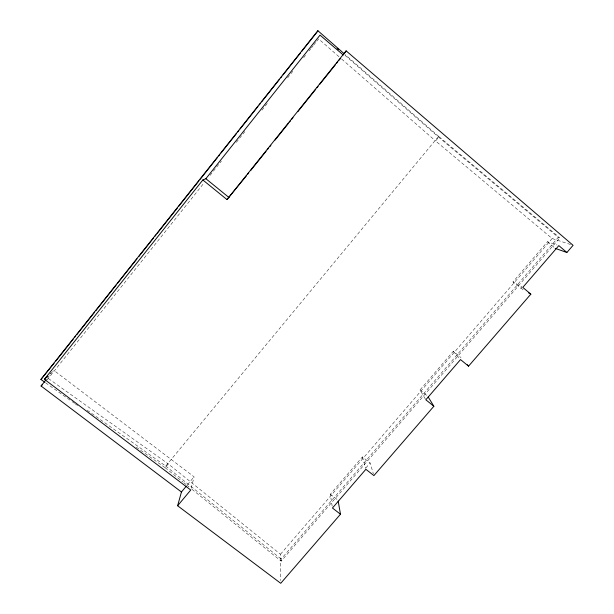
<?xml version="1.0" encoding="UTF-8"?>
<svg xmlns="http://www.w3.org/2000/svg" width="614" height="614" viewBox="0 0 614 614"><rect width="100%" height="100%" fill="white"/><g stroke="black" fill="none" stroke-linecap="round" stroke-linejoin="round"><path stroke-width="0.46" stroke-dasharray="3.07 2.3" d="M191.2 488.268L194.085 476.832L53.633 370.196M47.355 378.101L52.497 371.631M47.109 379.928L204.094 182.872M210.057 175.374L221.385 161.129M236.298 142.379L245.239 131.135M261.94 110.136L268.495 101.886M287.582 77.894L293.546 70.395M303.684 57.647L305.473 55.398M309.049 50.901L310.837 48.652M311.436 47.9L313.224 45.651M313.815 44.899L316.202 41.898M316.801 41.153L318.589 38.897L340.977 58.43M87.234 410.275L165.719 466.08L438.212 136.807L345.068 55.36M136.239 447.169L165.143 467.707L168.282 463.915L280.468 554.258L280.705 580.552M570.536 244.495L552.155 238.539L435.587 140.974L439.087 136.738L345.283 54.684M187.462 484.776L194.085 476.832M332.174 506.189L330.317 494.239L362.421 456.916L370.142 462.987L373.366 473.793M425.349 398.977L419.999 389.99L453.286 351.292L461.014 357.624M523.059 289.724L512.982 281.887L547.511 241.747L557.09 245.024M280.468 554.258L552.155 238.539M281.197 561.127L281.174 559.032L558.272 237.342L559.791 237.818L281.197 561.127L191.929 489.266M365.821 467.998L370.142 462.987M520.726 288.396L521.954 286.961L512.982 281.887M49.688 374.103L51 372.798M48.46 378.577L168.282 463.915M45.605 382.783L71.385 401.103M72.168 401.656L74.517 403.321M75.292 403.874L77.64 405.539M330.317 494.239L338.03 500.218M419.999 389.99L427.728 396.222M165.719 466.08L281.174 559.032M165.143 467.707L183.003 482.082M183.739 482.681L185.973 484.477M186.717 485.075L188.951 486.871M439.087 136.738L559.791 237.818M438.212 136.807L558.272 237.342M547.511 241.747L555.256 248.355M341.699 59.059L435.587 140.974M453.286 351.292L459.318 358.2M362.421 456.916L365.629 468.413"/><path stroke-width="0.92" d="M338.199 501.154L340.478 514.225L280.736 583.3L177.623 505.752L181.445 491.991L186.265 486.219M317.63 31.368L317.86 30.7L343.832 53.426M555.256 248.355L566.875 252.492L573.085 245.316L346.142 50.87L343.241 54.976L320.024 35.113L205.867 178.705L202.843 179.963L44.423 379.314L190.754 490.026L177.623 505.752M44.822 382.23L40.915 379.452L317.86 30.7M54.093 363.219L40.915 379.452M55.882 360.963L73.173 339.189M74.363 337.692L75.553 336.188M76.75 334.684L94.633 312.165M95.83 310.661L116.1 285.134M117.289 283.63L136.968 258.855M138.756 256.606L153.661 237.833M154.858 236.336L156.048 234.832M157.238 233.328L177.515 207.801M178.705 206.304L198.974 180.777M200.172 179.273L217.463 157.499M218.653 155.994L219.843 154.498M221.04 152.993L236.536 133.476M237.733 131.972L238.923 130.467M240.12 128.971L258.003 106.445M259.2 104.94L260.39 103.444M261.579 101.939L279.47 79.413M280.659 77.917L281.857 76.412M283.046 74.908L300.338 53.142M301.528 51.637L317.031 32.112M181.445 491.991L41.069 385.999L46.211 379.536M202.843 179.963L226.988 199.581L346.142 50.87M226.988 199.581L246.36 175.888M247.557 174.391L248.754 172.902M250.543 170.661L266.092 151.259M267.29 149.762L268.487 148.273M269.684 146.777L270.881 145.288M275.064 140.061L288.219 123.644M289.417 122.148L290.614 120.659M291.811 119.162L293.008 117.673M297.79 111.702L315.734 89.314M316.931 87.817L318.121 86.328M319.917 84.087L335.467 64.685M336.664 63.188L337.861 61.699M339.058 60.203L340.256 58.714M428.196 396.997L433.868 406.261L373.903 475.589L365.875 469.296L332.458 508.031L340.478 514.225M433.868 406.261L425.832 399.791L460.523 359.581L468.559 366.159L530.834 294.16L522.79 287.39L558.832 245.615L566.875 252.492M41.069 385.999L42.412 384.656M44.423 379.314L47.715 376.06M528.5 292.824L530.834 294.16M205.867 178.705L229.014 197.531M337.124 48.414L338.567 49.673M467.3 364.731L468.559 366.159"/></g></svg>
